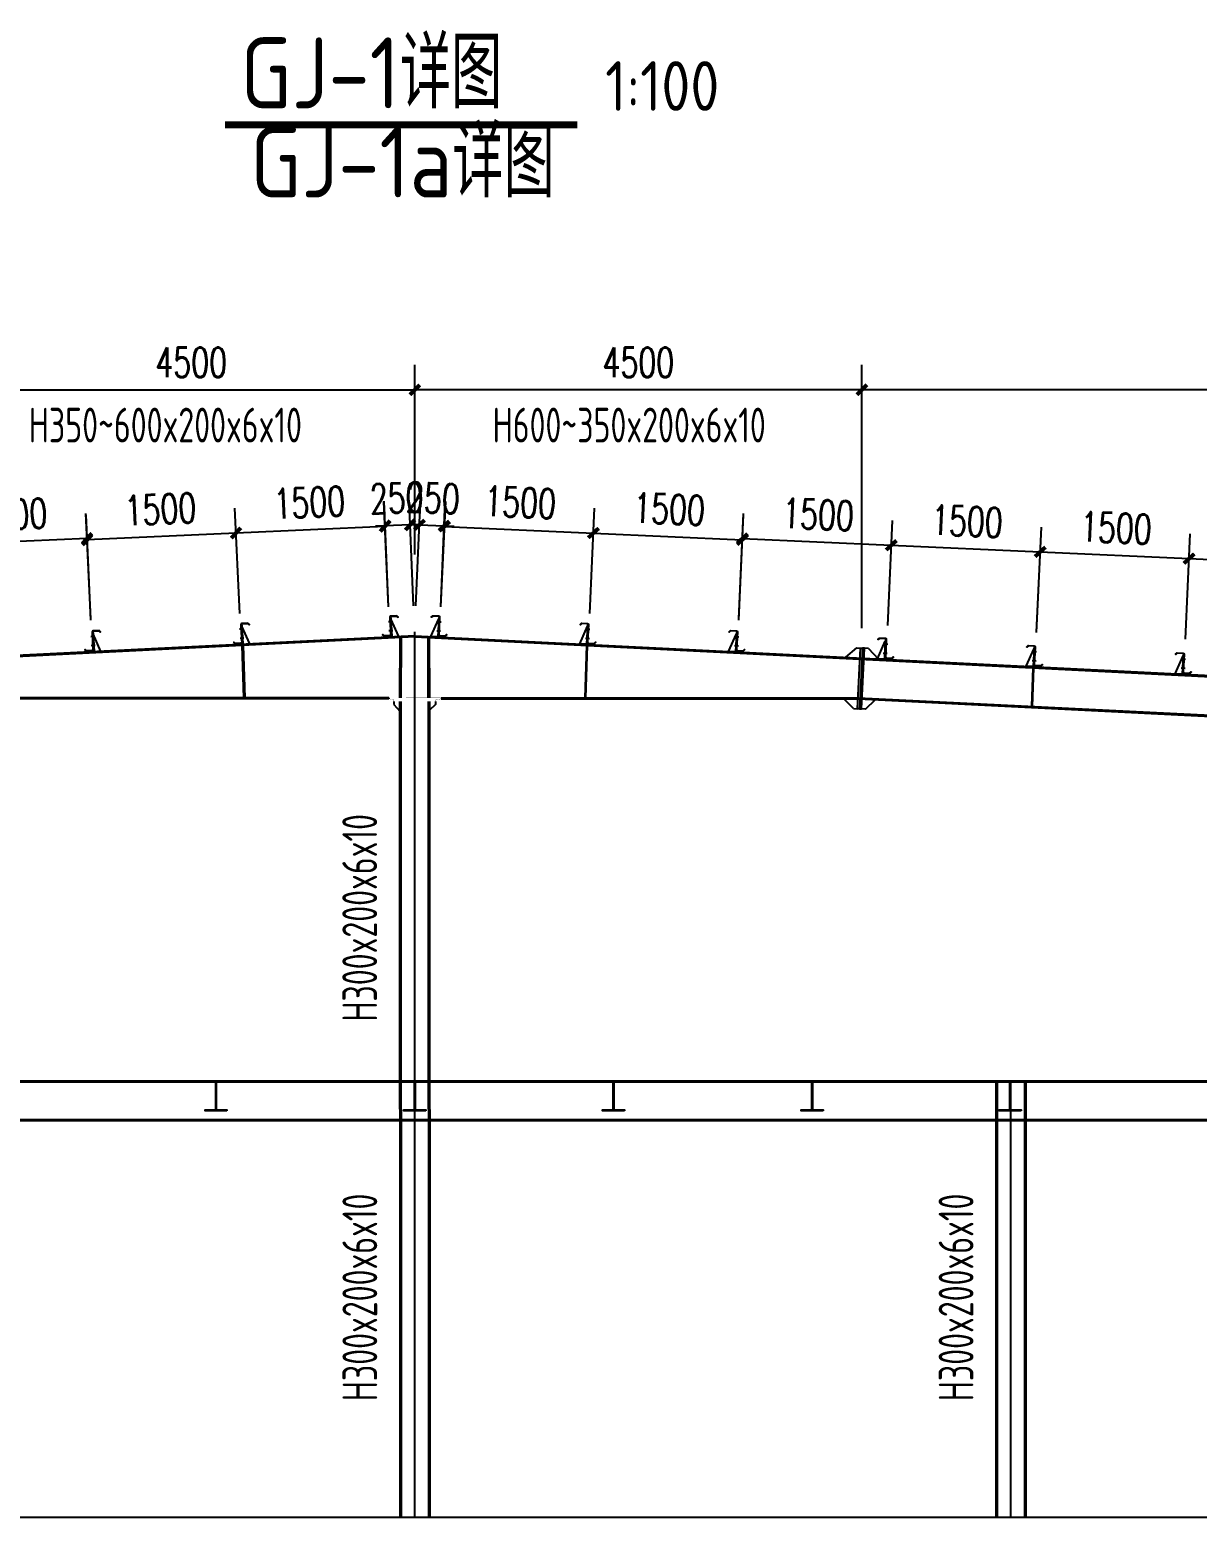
# Model space of a CAD drawing. Extents: x 180850 to 1400258, y 48356 to 327067.
# Drawn here: x 1311228 to 1322977, y 164274 to 179245 of the extents above; entities that cross this region are included whole.
import ezdxf

# ---------------------------------------------------------------- set-up
doc = ezdxf.new("R2010")
doc.units = 0
doc.header["$LTSCALE"] = 1000
for name, color, linetype in [('ADIM', 3, 'Continuous'), ('DOTE', 1, 'Continuous'), ('GL', 150, 'Continuous'), ('GZ', 50, 'Continuous'), ('LT', 27, 'Continuous'), ('PZ', 202, 'Continuous'), ('TEXT', 7, 'Continuous')]:
    doc.layers.add(name, color=color, linetype=linetype)
doc.styles.add('_TCH_DIM_T3', font='SIMPLEX', dxfattribs={"width": 0.705882, "bigfont": 'GBCBIG'})
doc.styles.get("Standard").update_dxf_attribs({"font": 'gbenor.shx', "bigfont": 'gbcbig.shx'})
doc.styles.add('TSSD_Norm', font='tssdeng.shx', dxfattribs={"bigfont": 'hztxt.shx'})
doc.dimstyles.new('TCH_100_1', dxfattribs={"dimtxt": 297.5, "dimasz": 100, "dimexe": 250, "dimexo": 300, "dimgap": 126.25, "dimtad": 1, "dimdec": 0, "dimzin": 0, "dimdsep": 46, "dimtxsty": '_TCH_DIM_T3', "dimblk": 'ARCHTICK', "dimcen": 0.09, "dimclrd": 126, "dimclre": 126, "dimclrt": 7, "dimazin": 2, "dimtfac": 1, "dimtdec": 0, "dimtix": 1, "dimtmove": 2, "dimatfit": 3, "dimfxl": 1, "dimtolj": 1, "dimtzin": 0, "dimarcsym": 0})

# ---------------------------------------------------------------- blocks, each defined once
blk = doc.blocks.new('_ArchTick')
at = {"color": 0, "linetype": 'ByBlock', "const_width": 0.4}
blk.add_lwpolyline([(-0.5, -0.5), (0.5, 0.5)], dxfattribs=at)
blk = doc.blocks.new('*D1933')
at = {"color": 126, "linetype": 'ByBlock', "lineweight": -2, "transparency": 16777216}
for p, q in [((1310603, 173222), (1310603, 175872)), ((1315103, 173965), (1315103, 175872)), ((1310603, 175622), (1315103, 175622))]:
    blk.add_line(p, q, dxfattribs=at)
at = {"layer": 'Defpoints', "color": 0, "linetype": 'ByBlock', "transparency": 16777216}
for p in [(1315103, 175622), (1315103, 173665), (1310603, 172922)]:
    blk.add_point(p, dxfattribs=at)
at = {"color": 126, "linetype": 'ByBlock', "lineweight": -2, "transparency": 16777216, "xscale": 100, "yscale": 100, "zscale": 100, "rotation": 180}
blk.add_blockref('_ArchTick', (1310603, 175622), dxfattribs=at)
at = {"color": 126, "linetype": 'ByBlock', "lineweight": -2, "transparency": 16777216, "xscale": 100, "yscale": 100, "zscale": 100}
blk.add_blockref('_ArchTick', (1315103, 175622), dxfattribs=at)
at = {"color": 7, "linetype": 'ByBlock', "transparency": 16777216, "insert": (1312853, 175897), "char_height": 297.5, "attachment_point": 5, "style": '_TCH_DIM_T3'}
blk.add_mtext('\\A1;4500', dxfattribs=at)
blk = doc.blocks.new('*D1934')
at = {"color": 126, "linetype": 'ByBlock', "lineweight": -2, "transparency": 16777216}
for p, q in [((1314840, 173436), (1314796, 174502)), ((1315090, 173446), (1315046, 174512)), ((1314806, 174252), (1314706, 174248)), ((1315056, 174262), (1314806, 174252)), ((1315056, 174262), (1315156, 174267))]:
    blk.add_line(p, q, dxfattribs=at)
at = {"layer": 'Defpoints', "color": 0, "linetype": 'ByBlock', "transparency": 16777216}
for p in [(1314806, 174252), (1314853, 173136, 0), (1315103, 173147, 0)]:
    blk.add_point(p, dxfattribs=at)
at = {"color": 126, "linetype": 'ByBlock', "lineweight": -2, "transparency": 16777216}
for p, xscale, yscale, zscale, rotation in [((1314806, 174252), 100, 100, 100, 2.389850753600648), ((1315056, 174262), 99.99999999999999, 99.99999999999999, 99.99999999999999, 182.3898507536006)]:
    blk.add_blockref('_ArchTick', p, dxfattribs=dict(at, xscale=xscale, yscale=yscale, zscale=zscale, rotation=rotation))
at = {"color": 7, "linetype": 'ByBlock', "transparency": 16777216, "insert": (1314920, 174532), "char_height": 297.5, "attachment_point": 5, "rotation": 2.3899, "style": '_TCH_DIM_T3'}
blk.add_mtext('\\A1;250', dxfattribs=at)
blk = doc.blocks.new('*D1935')
at = {"color": 126, "linetype": 'ByBlock', "lineweight": -2, "transparency": 16777216}
for p, q in [((1313341, 173369), (1313293, 174429)), ((1311842, 173302), (1311795, 174362)), ((1313304, 174180), (1311806, 174112))]:
    blk.add_line(p, q, dxfattribs=at)
at = {"layer": 'Defpoints', "color": 0, "linetype": 'ByBlock', "transparency": 16777216}
for p in [(1311806, 174112), (1311856, 173003, 0), (1313354, 173069, 0)]:
    blk.add_point(p, dxfattribs=at)
at = {"color": 126, "linetype": 'ByBlock', "lineweight": -2, "transparency": 16777216, "xscale": 100, "yscale": 100, "zscale": 100}
for p, rotation in [((1311806, 174112), 182.5815654334774), ((1313304, 174180), 2.581565433477442)]:
    blk.add_blockref('_ArchTick', p, dxfattribs=dict(at, rotation=rotation))
at = {"color": 7, "linetype": 'ByBlock', "transparency": 16777216, "insert": (1312543, 174420), "char_height": 297.5, "attachment_point": 5, "rotation": 2.5816, "style": '_TCH_DIM_T3'}
blk.add_mtext('\\A1;1500', dxfattribs=at)
blk = doc.blocks.new('*D1936')
at = {"color": 126, "linetype": 'ByBlock', "lineweight": -2, "transparency": 16777216}
for p, q in [((1310343, 173248), (1310295, 174307)), ((1311842, 173315), (1311794, 174375)), ((1311805, 174125), (1310307, 174057))]:
    blk.add_line(p, q, dxfattribs=at)
at = {"layer": 'Defpoints', "color": 0, "linetype": 'ByBlock', "transparency": 16777216}
for p in [(1310307, 174057), (1310357, 172948, 0), (1311855, 173015, 0)]:
    blk.add_point(p, dxfattribs=at)
at = {"color": 126, "linetype": 'ByBlock', "lineweight": -2, "transparency": 16777216, "xscale": 100, "yscale": 100, "zscale": 100}
for p, rotation in [((1310307, 174057), 182.5815654334774), ((1311805, 174125), 2.581565433477442)]:
    blk.add_blockref('_ArchTick', p, dxfattribs=dict(at, rotation=rotation))
at = {"color": 7, "linetype": 'ByBlock', "transparency": 16777216, "insert": (1311044, 174366), "char_height": 297.5, "attachment_point": 5, "rotation": 2.5816, "style": '_TCH_DIM_T3'}
blk.add_mtext('\\A1;1500', dxfattribs=at)
blk = doc.blocks.new('*D1938')
at = {"color": 126, "linetype": 'ByBlock', "lineweight": -2, "transparency": 16777216}
for p, q in [((1313341, 173369), (1313293, 174429)), ((1314839, 173436), (1314791, 174497)), ((1314803, 174247), (1313304, 174180))]:
    blk.add_line(p, q, dxfattribs=at)
at = {"layer": 'Defpoints', "color": 0, "linetype": 'ByBlock', "transparency": 16777216}
for p in [(1313304, 174180), (1314853, 173136, 0), (1313354, 173069, 0)]:
    blk.add_point(p, dxfattribs=at)
at = {"color": 126, "linetype": 'ByBlock', "lineweight": -2, "transparency": 16777216, "xscale": 100, "yscale": 100, "zscale": 100}
for p, rotation in [((1314803, 174247), 2.581565433477442), ((1313304, 174180), 182.5815654334774)]:
    blk.add_blockref('_ArchTick', p, dxfattribs=dict(at, rotation=rotation))
at = {"color": 7, "linetype": 'ByBlock', "transparency": 16777216, "insert": (1314041, 174488), "char_height": 297.5, "attachment_point": 5, "rotation": 2.5816, "style": '_TCH_DIM_T3'}
blk.add_mtext('\\A1;1500', dxfattribs=at)
blk = doc.blocks.new('*D1949')
at = {"color": 126, "linetype": 'ByBlock', "lineweight": -2, "transparency": 16777216}
for p, q in [((1315115, 173446), (1315160, 174512)), ((1315365, 173436), (1315410, 174502)), ((1315149, 174262), (1315049, 174267)), ((1315149, 174262), (1315399, 174252)), ((1315399, 174252), (1315499, 174248))]:
    blk.add_line(p, q, dxfattribs=at)
at = {"layer": 'Defpoints', "color": 0, "linetype": 'ByBlock', "transparency": 16777216}
for p in [(1315399, 174252), (1315103, 173147, 0), (1315353, 173136, 0)]:
    blk.add_point(p, dxfattribs=at)
at = {"color": 126, "linetype": 'ByBlock', "lineweight": -2, "transparency": 16777216, "xscale": 100, "yscale": 100, "zscale": 100}
for p, rotation in [((1315149, 174262), 357.6101492463262), ((1315399, 174252), 177.6101492463261)]:
    blk.add_blockref('_ArchTick', p, dxfattribs=dict(at, rotation=rotation))
at = {"color": 7, "linetype": 'ByBlock', "transparency": 16777216, "insert": (1315286, 174532), "char_height": 297.5, "attachment_point": 5, "rotation": 357.6101, "style": '_TCH_DIM_T3'}
blk.add_mtext('\\A1;250', dxfattribs=at)
blk = doc.blocks.new('*D1950')
at = {"color": 126, "linetype": 'ByBlock', "lineweight": -2, "transparency": 16777216}
for p, q in [((1316864, 173369), (1316912, 174429)), ((1318363, 173302), (1318411, 174362)), ((1316901, 174180), (1318399, 174112))]:
    blk.add_line(p, q, dxfattribs=at)
at = {"layer": 'Defpoints', "color": 0, "linetype": 'ByBlock', "transparency": 16777216}
for p in [(1318399, 174112), (1316851, 173069, 0), (1318349, 173003, 0)]:
    blk.add_point(p, dxfattribs=at)
at = {"color": 126, "linetype": 'ByBlock', "lineweight": -2, "transparency": 16777216, "xscale": 100, "yscale": 100, "zscale": 100}
for p, rotation in [((1316901, 174180), 177.4184345665225), ((1318399, 174112), 357.4184345665226)]:
    blk.add_blockref('_ArchTick', p, dxfattribs=dict(at, rotation=rotation))
at = {"color": 7, "linetype": 'ByBlock', "transparency": 16777216, "insert": (1317663, 174420), "char_height": 297.5, "attachment_point": 5, "rotation": 357.4184, "style": '_TCH_DIM_T3'}
blk.add_mtext('\\A1;1500', dxfattribs=at)
blk = doc.blocks.new('*D1951')
at = {"color": 126, "linetype": 'ByBlock', "lineweight": -2, "transparency": 16777216}
for p, q in [((1318363, 173315), (1318411, 174375)), ((1319862, 173248), (1319910, 174307)), ((1318400, 174125), (1319898, 174057))]:
    blk.add_line(p, q, dxfattribs=at)
at = {"layer": 'Defpoints', "color": 0, "linetype": 'ByBlock', "transparency": 16777216}
for p in [(1319898, 174057), (1318350, 173015, 0), (1319848, 172948, 0)]:
    blk.add_point(p, dxfattribs=at)
at = {"color": 126, "linetype": 'ByBlock', "lineweight": -2, "transparency": 16777216, "xscale": 100, "yscale": 100, "zscale": 100}
for p, rotation in [((1318400, 174125), 177.4184345665225), ((1319898, 174057), 357.4184345665226)]:
    blk.add_blockref('_ArchTick', p, dxfattribs=dict(at, rotation=rotation))
at = {"color": 7, "linetype": 'ByBlock', "transparency": 16777216, "insert": (1319162, 174366), "char_height": 297.5, "attachment_point": 5, "rotation": 357.4184, "style": '_TCH_DIM_T3'}
blk.add_mtext('\\A1;1500', dxfattribs=at)
blk = doc.blocks.new('*D1952')
at = {"color": 126, "linetype": 'ByBlock', "lineweight": -2, "transparency": 16777216}
for p, q in [((1319862, 173248), (1319910, 174307)), ((1321360, 173181), (1321408, 174239)), ((1319898, 174057), (1321397, 173990))]:
    blk.add_line(p, q, dxfattribs=at)
at = {"layer": 'Defpoints', "color": 0, "linetype": 'ByBlock', "transparency": 16777216}
for p in [(1321397, 173990), (1319848, 172948, 0), (1321347, 172882, 0)]:
    blk.add_point(p, dxfattribs=at)
at = {"color": 126, "linetype": 'ByBlock', "lineweight": -2, "transparency": 16777216, "xscale": 100, "yscale": 100, "zscale": 100}
for p, rotation in [((1319898, 174057), 177.4184345665225), ((1321397, 173990), 357.4184345665226)]:
    blk.add_blockref('_ArchTick', p, dxfattribs=dict(at, rotation=rotation))
at = {"color": 7, "linetype": 'ByBlock', "transparency": 16777216, "insert": (1320660, 174298), "char_height": 297.5, "attachment_point": 5, "rotation": 357.4184, "style": '_TCH_DIM_T3'}
blk.add_mtext('\\A1;1500', dxfattribs=at)
blk = doc.blocks.new('*D1953')
at = {"color": 126, "linetype": 'ByBlock', "lineweight": -2, "transparency": 16777216}
for p, q in [((1315366, 173436), (1315414, 174497)), ((1316864, 173369), (1316912, 174429)), ((1315402, 174247), (1316901, 174180))]:
    blk.add_line(p, q, dxfattribs=at)
at = {"layer": 'Defpoints', "color": 0, "linetype": 'ByBlock', "transparency": 16777216}
for p in [(1316901, 174180), (1315352, 173136, 0), (1316851, 173069, 0)]:
    blk.add_point(p, dxfattribs=at)
at = {"color": 126, "linetype": 'ByBlock', "lineweight": -2, "transparency": 16777216, "xscale": 100, "yscale": 100, "zscale": 100}
for p, rotation in [((1315402, 174247), 177.4184345665225), ((1316901, 174180), 357.4184345665226)]:
    blk.add_blockref('_ArchTick', p, dxfattribs=dict(at, rotation=rotation))
at = {"color": 7, "linetype": 'ByBlock', "transparency": 16777216, "insert": (1316164, 174488), "char_height": 297.5, "attachment_point": 5, "rotation": 357.4184, "style": '_TCH_DIM_T3'}
blk.add_mtext('\\A1;1500', dxfattribs=at)
blk = doc.blocks.new('*D1958')
at = {"color": 126, "linetype": 'ByBlock', "lineweight": -2, "transparency": 16777216}
for p, q in [((1321360, 173180), (1321408, 174239)), ((1322859, 173113), (1322907, 174172)), ((1321397, 173990), (1322895, 173922))]:
    blk.add_line(p, q, dxfattribs=at)
at = {"layer": 'Defpoints', "color": 0, "linetype": 'ByBlock', "transparency": 16777216}
for p in [(1322895, 173922), (1321347, 172880, 0), (1322845, 172813, 0)]:
    blk.add_point(p, dxfattribs=at)
at = {"color": 126, "linetype": 'ByBlock', "lineweight": -2, "transparency": 16777216, "xscale": 100, "yscale": 100, "zscale": 100}
for p, rotation in [((1321397, 173990), 177.4184345665225), ((1322895, 173922), 357.4184345665226)]:
    blk.add_blockref('_ArchTick', p, dxfattribs=dict(at, rotation=rotation))
at = {"color": 7, "linetype": 'ByBlock', "transparency": 16777216, "insert": (1322159, 174231), "char_height": 297.5, "attachment_point": 5, "rotation": 357.4184, "style": '_TCH_DIM_T3'}
blk.add_mtext('\\A1;1500', dxfattribs=at)
blk = doc.blocks.new('*D1959')
at = {"color": 126, "linetype": 'ByBlock', "lineweight": -2, "transparency": 16777216}
for p, q in [((1322859, 173113), (1322907, 174172)), ((1324357, 173046), (1324405, 174104)), ((1322895, 173922), (1324394, 173855))]:
    blk.add_line(p, q, dxfattribs=at)
at = {"layer": 'Defpoints', "color": 0, "linetype": 'ByBlock', "transparency": 16777216}
for p in [(1324394, 173855), (1322845, 172813, 0), (1324344, 172746, 0)]:
    blk.add_point(p, dxfattribs=at)
at = {"color": 126, "linetype": 'ByBlock', "lineweight": -2, "transparency": 16777216, "xscale": 100, "yscale": 100, "zscale": 100}
for p, rotation in [((1322895, 173922), 177.4184345665225), ((1324394, 173855), 357.4184345665226)]:
    blk.add_blockref('_ArchTick', p, dxfattribs=dict(at, rotation=rotation))
at = {"color": 7, "linetype": 'ByBlock', "transparency": 16777216, "insert": (1323657, 174163), "char_height": 297.5, "attachment_point": 5, "rotation": 357.4184, "style": '_TCH_DIM_T3'}
blk.add_mtext('\\A1;1500', dxfattribs=at)
blk = doc.blocks.new('*D1967')
at = {"color": 126, "linetype": 'ByBlock', "lineweight": -2, "transparency": 16777216}
for p, q in [((1319603, 173222), (1319603, 175872)), ((1329252, 172739), (1329252, 175872)), ((1329252, 175622), (1319603, 175622))]:
    blk.add_line(p, q, dxfattribs=at)
at = {"layer": 'Defpoints', "color": 0, "linetype": 'ByBlock', "transparency": 16777216}
for p in [(1319603, 175622), (1319603, 172922), (1329252, 172439)]:
    blk.add_point(p, dxfattribs=at)
at = {"color": 126, "linetype": 'ByBlock', "lineweight": -2, "transparency": 16777216, "xscale": 100, "yscale": 100, "zscale": 100, "rotation": 180}
blk.add_blockref('_ArchTick', (1319603, 175622), dxfattribs=at)
at = {"color": 126, "linetype": 'ByBlock', "lineweight": -2, "transparency": 16777216, "xscale": 100, "yscale": 100, "zscale": 100}
blk.add_blockref('_ArchTick', (1329252, 175622), dxfattribs=at)
at = {"color": 7, "linetype": 'ByBlock', "transparency": 16777216, "insert": (1324428, 175897), "char_height": 297.5, "attachment_point": 5, "style": '_TCH_DIM_T3'}
blk.add_mtext('\\A1;9650', dxfattribs=at)
blk = doc.blocks.new('*D1968')
at = {"color": 126, "linetype": 'ByBlock', "lineweight": -2, "transparency": 16777216}
for p, q in [((1315103, 173965), (1315103, 175872)), ((1319603, 173222), (1319603, 175872)), ((1319603, 175622), (1315103, 175622))]:
    blk.add_line(p, q, dxfattribs=at)
at = {"layer": 'Defpoints', "color": 0, "linetype": 'ByBlock', "transparency": 16777216}
for p in [(1315103, 175622), (1315103, 173665), (1319603, 172922)]:
    blk.add_point(p, dxfattribs=at)
at = {"color": 126, "linetype": 'ByBlock', "lineweight": -2, "transparency": 16777216, "xscale": 100, "yscale": 100, "zscale": 100, "rotation": 180}
blk.add_blockref('_ArchTick', (1315103, 175622), dxfattribs=at)
at = {"color": 126, "linetype": 'ByBlock', "lineweight": -2, "transparency": 16777216, "xscale": 100, "yscale": 100, "zscale": 100}
blk.add_blockref('_ArchTick', (1319603, 175622), dxfattribs=at)
at = {"color": 7, "linetype": 'ByBlock', "transparency": 16777216, "insert": (1317353, 175897), "char_height": 297.5, "attachment_point": 5, "style": '_TCH_DIM_T3'}
blk.add_mtext('\\A1;4500', dxfattribs=at)

msp = doc.modelspace()

# ---------------------------------------------------------------- linework, layer by layer
at = {"layer": 'ADIM', "const_width": 70, "elevation": 7.88}
msp.add_lwpolyline([(1313193.47, 178288.43), (1316738.95, 178288.43)], dxfattribs=at)
at = {"layer": 'DOTE'}
for p, q in [((1315102.6, 164273.51, 4), (1315102.6, 173184.22, 4)), ((1321102.6, 164273.51, 4), (1321102.6, 168653.5, 4)), ((1295920.96, 164273.51, 4), (1334374.25, 164273.51, 4))]:
    msp.add_line(p, q, dxfattribs=at)
at = {"layer": 'GL'}
for p, q in [((1315102.6, 173134.49, 4), (1297945.92, 172276.66, 4)), ((1315102.6, 173146.51, 4), (1297946.16, 172288.69, 4)), ((1314952.6, 172522.15, 4.03), (1314954.87, 173124.24, 0.69)), ((1314966.6, 172522.15, 4.03), (1314968.87, 173124.94, 0.69)), ((1315102.6, 173146.51, 4), (1332259.03, 172288.69, 4)), ((1315102.6, 173134.49, 4), (1332259.27, 172276.66, 4)), ((1315238.59, 172522.15, 4.03), (1315236.32, 173124.94, 0.69)), ((1315252.6, 172522.15, 4.03), (1315250.32, 173124.24, 0.69)), ((1314842.44, 172521.93, 8.27), (1310636.45, 172523.53, 4)), ((1314842.45, 172510.73, 9.5), (1310637.05, 172511.55, 4)), ((1315366.76, 172510.73, 5.2), (1319568.14, 172511.55, 4)), ((1315366.77, 172521.93, 3.97), (1319568.74, 172523.53, 4)), ((1319568.1, 172510.72, 4), (1329541.23, 172012.06, 4)), ((1319568.7, 172522.7, 4), (1329541.83, 172024.05, 4)), ((1332852.59, 168663.51, 3.8), (1297366.6, 168663.48, 3.37)), ((1332852.6, 168653.51, 3.8), (1297366.6, 168653.48, 3.37)), ((1332852.7, 168273.51, 0.44), (1297366.6, 168273.49, 21.49)), ((1332852.71, 168263.51, 0.44), (1297366.6, 168263.49, 21.49))]:
    msp.add_line(p, q, dxfattribs=at)
for points, elevation in [([(1313365.63, 173047.63), (1313376, 173048.18), (1313392.12, 172522.74), (1313381.75, 172522.18)], 4), ([(1316839.56, 173047.63), (1316829.19, 173048.18), (1316813.07, 172522.74), (1316823.44, 172522.18)], 4), ([(1321333.95, 172822.91), (1321323.58, 172823.46), (1321307.4, 172435.79), (1321317.78, 172435.23)], 4), ([(1313212.68, 168363.51), (1312992.68, 168363.51), (1312992.68, 168373.51), (1313095.83, 168373.51), (1313099.68, 168378.51), (1313099.68, 168648.86), (1313095.83, 168653.51), (1312992.68, 168653.51), (1312992.68, 168663.51), (1313212.68, 168663.51), (1313212.68, 168653.51), (1313109.68, 168653.51), (1313105.68, 168649.02), (1313105.68, 168378.51), (1313109.68, 168373.51), (1313212.68, 168373.51), (1313212.68, 168363.51)], 4), ([(1315212.6, 168363.51), (1314992.6, 168363.51), (1314992.6, 168373.51), (1315095.75, 168373.51), (1315099.6, 168378.51), (1315099.6, 168648.86), (1315095.75, 168653.51), (1314992.6, 168653.51), (1314992.6, 168663.51), (1315212.6, 168663.51), (1315212.6, 168653.51), (1315109.6, 168653.51), (1315105.6, 168649.02), (1315105.6, 168378.51), (1315109.6, 168373.51), (1315212.6, 168373.51), (1315212.6, 168363.51)], 4), ([(1317212.68, 168363.51), (1316992.68, 168363.51), (1316992.68, 168373.51), (1317095.83, 168373.51), (1317099.68, 168378.51), (1317099.68, 168648.86), (1317095.83, 168653.51), (1316992.68, 168653.51), (1316992.68, 168663.51), (1317212.68, 168663.51), (1317212.68, 168653.51), (1317109.68, 168653.51), (1317105.68, 168649.02), (1317105.68, 168378.51), (1317109.68, 168373.51), (1317212.68, 168373.51), (1317212.68, 168363.51)], 4), ([(1319212.68, 168363.51), (1318992.68, 168363.51), (1318992.68, 168373.51), (1319095.83, 168373.51), (1319099.68, 168378.51), (1319099.68, 168648.86), (1319095.83, 168653.51), (1318992.68, 168653.51), (1318992.68, 168663.51), (1319212.68, 168663.51), (1319212.68, 168653.51), (1319109.68, 168653.51), (1319105.68, 168649.02), (1319105.68, 168378.51), (1319109.68, 168373.51), (1319212.68, 168373.51), (1319212.68, 168363.51)], 4), ([(1321204.41, 168363.51), (1320984.41, 168363.51), (1320984.41, 168373.51), (1321087.56, 168373.51), (1321091.41, 168378.51), (1321091.41, 168648.86), (1321087.56, 168653.51), (1320984.41, 168653.51), (1320984.41, 168663.51), (1321204.41, 168663.51), (1321204.41, 168653.51), (1321101.41, 168653.51), (1321097.41, 168649.02), (1321097.41, 168378.51), (1321101.41, 168373.51), (1321204.41, 168373.51), (1321204.41, 168363.51)], 3.56)]:
    msp.add_lwpolyline(points, close=True, dxfattribs=dict(at, elevation=elevation))
at = {"layer": 'GZ'}
for p, q in [((1314954.73, 164273.51, 12.34), (1314952.45, 172482.72, 4.58)), ((1314968.73, 164273.51, 12.34), (1314966.45, 172482.72, 4.62)), ((1315238.21, 172482.72, -4.28), (1315240.49, 164273.51, 4.03)), ((1315252.21, 172482.72, -4.28), (1315254.49, 164273.51, 4.03)), ((1320952.59, 164273.51, 7.9), (1320952.59, 168653.51, 3.54)), ((1320966.59, 164273.51, 7.9), (1320966.59, 168653.51, 3.58)), ((1321238.59, 168653.51, -0.95), (1321238.59, 164273.51, 3.89)), ((1321252.59, 168653.51, -0.95), (1321252.59, 164273.51, 3.89))]:
    msp.add_line(p, q, dxfattribs=at)
at = {"layer": 'LT', "color": 1, "linetype": 'Continuous'}
for p, q in [((1314877.48, 173287.7), (1314837.63, 173285.71)), ((1314877.48, 173287.7), (1314837.63, 173285.71)), ((1315327.71, 173287.7), (1315367.57, 173285.71)), ((1315327.71, 173287.7), (1315367.57, 173285.71)), ((1311881.22, 173137.89), (1311841.37, 173135.9)), ((1311881.22, 173137.89), (1311841.37, 173135.9)), ((1313379.35, 173212.8), (1313339.5, 173210.8)), ((1313379.35, 173212.8), (1313339.5, 173210.8)), ((1313383.92, 173121.39), (1313344.07, 173119.4)), ((1313383.92, 173121.39), (1313344.07, 173119.4)), ((1314882.05, 173196.3), (1314842.2, 173194.3)), ((1314882.05, 173196.3), (1314842.2, 173194.3)), ((1315323.14, 173196.3), (1315363, 173194.3)), ((1315323.14, 173196.3), (1315363, 173194.3)), ((1316821.27, 173121.39), (1316861.12, 173119.4)), ((1316821.27, 173121.39), (1316861.12, 173119.4)), ((1316825.84, 173212.8), (1316865.7, 173210.8)), ((1316825.84, 173212.8), (1316865.7, 173210.8)), ((1318323.97, 173137.89), (1318363.82, 173135.9)), ((1318323.97, 173137.89), (1318363.82, 173135.9)), ((1311885.79, 173046.48), (1311845.94, 173044.49)), ((1311885.79, 173046.48), (1311845.94, 173044.49)), ((1318319.4, 173046.48), (1318359.25, 173044.49)), ((1318319.4, 173046.48), (1318359.25, 173044.49)), ((1319817.53, 172971.58), (1319857.38, 172969.59)), ((1319817.53, 172971.58), (1319857.38, 172969.59)), ((1319822.1, 173062.98), (1319861.95, 173060.99)), ((1319822.1, 173062.98), (1319861.95, 173060.99)), ((1321320.23, 172988.08), (1321360.08, 172986.09)), ((1321320.23, 172988.08), (1321360.08, 172986.09)), ((1321315.65, 172896.67), (1321355.51, 172894.68)), ((1321315.65, 172896.67), (1321355.51, 172894.68)), ((1322813.78, 172821.77), (1322853.64, 172819.77)), ((1322813.78, 172821.77), (1322853.64, 172819.77)), ((1322818.35, 172913.17), (1322858.21, 172911.18)), ((1322818.35, 172913.17), (1322858.21, 172911.18))]:
    msp.add_line(p, q, dxfattribs=at)
at = {"layer": 'LT'}
for points in [[(1313357.04, 173256.48, -0.41421356), (1313366.52, 173266.96), (1313422.21, 173269.75), (1313436.33, 173256.97), (1313438.34, 173259.2), (1313423.3, 173272.81), (1313363.38, 173269.81, 0.41421356), (1313353.89, 173259.32), (1313362.73, 173082.54, -0.41421356), (1313353.24, 173072.06), (1313297.55, 173069.27), (1313283.43, 173082.05), (1313281.42, 173079.82), (1313296.46, 173066.21), (1313356.39, 173069.21, 0.41421356), (1313365.87, 173079.7), (1313357.04, 173256.48)], [(1314855.16, 173331.38, -0.41421356), (1314864.65, 173341.87), (1314920.34, 173344.65), (1314934.46, 173331.88), (1314936.47, 173334.1), (1314921.43, 173347.71), (1314861.51, 173344.72, 0.41421356), (1314852.02, 173334.23), (1314860.86, 173157.45, -0.41421356), (1314851.37, 173146.96), (1314795.68, 173144.18), (1314781.56, 173156.95), (1314779.55, 173154.73), (1314794.59, 173141.12), (1314854.51, 173144.12, 0.41421356), (1314864, 173154.6), (1314855.16, 173331.38)], [(1315350.03, 173331.38, 0.41421356), (1315340.54, 173341.87), (1315284.85, 173344.65), (1315270.73, 173331.88), (1315268.72, 173334.1), (1315283.76, 173347.71), (1315343.69, 173344.72, -0.41421356), (1315353.17, 173334.23), (1315344.34, 173157.45, 0.41421356), (1315353.82, 173146.96), (1315409.51, 173144.18), (1315423.63, 173156.95), (1315425.64, 173154.73), (1315410.6, 173141.12), (1315350.68, 173144.12, -0.41421356), (1315341.19, 173154.6), (1315350.03, 173331.38)], [(1316848.16, 173256.48, 0.41421356), (1316838.67, 173266.96), (1316782.98, 173269.75), (1316768.86, 173256.97), (1316766.85, 173259.2), (1316781.89, 173272.81), (1316841.81, 173269.81, -0.41421356), (1316851.3, 173259.32), (1316842.46, 173082.54, 0.41421356), (1316851.95, 173072.06), (1316907.64, 173069.27), (1316921.76, 173082.05), (1316923.77, 173079.82), (1316908.73, 173066.21), (1316848.81, 173069.21, -0.41421356), (1316839.32, 173079.7), (1316848.16, 173256.48)], [(1311858.91, 173181.57, -0.41421356), (1311868.39, 173192.06), (1311924.08, 173194.84), (1311938.2, 173182.07), (1311940.22, 173184.29), (1311925.17, 173197.9), (1311865.25, 173194.9, 0.41421356), (1311855.76, 173184.42), (1311864.6, 173007.64, -0.41421356), (1311855.11, 172997.15), (1311799.42, 172994.37), (1311785.3, 173007.14), (1311783.29, 173004.92), (1311798.33, 172991.31), (1311858.26, 172994.3, 0.41421356), (1311867.75, 173004.79), (1311858.91, 173181.57)], [(1318346.29, 173181.57, 0.41421356), (1318336.8, 173192.06), (1318281.11, 173194.84), (1318266.99, 173182.07), (1318264.98, 173184.29), (1318280.02, 173197.9), (1318339.94, 173194.9, -0.41421356), (1318349.43, 173184.42), (1318340.59, 173007.64, 0.41421356), (1318350.08, 172997.15), (1318405.77, 172994.37), (1318419.89, 173007.14), (1318421.9, 173004.92), (1318406.86, 172991.31), (1318346.93, 172994.3, -0.41421356), (1318337.45, 173004.79), (1318346.29, 173181.57)], [(1319844.41, 173106.66, 0.41421356), (1319834.93, 173117.15), (1319779.24, 173119.94), (1319765.12, 173107.16), (1319763.11, 173109.38), (1319778.15, 173122.99), (1319838.07, 173120, -0.41421356), (1319847.56, 173109.51), (1319838.72, 172932.73, 0.41421356), (1319848.21, 172922.24), (1319903.9, 172919.46), (1319918.02, 172932.24), (1319920.03, 172930.01), (1319904.99, 172916.4), (1319845.06, 172919.4, -0.41421356), (1319835.57, 172929.89), (1319844.41, 173106.66)], [(1321342.54, 173031.76, 0.41421356), (1321333.05, 173042.24), (1321277.37, 173045.03), (1321263.25, 173032.25), (1321261.23, 173034.48), (1321276.28, 173048.09), (1321336.2, 173045.09, -0.41421356), (1321345.69, 173034.6), (1321336.85, 172857.83, 0.41421356), (1321346.34, 172847.34), (1321402.03, 172844.55), (1321416.15, 172857.33), (1321418.16, 172855.1), (1321403.12, 172841.5), (1321343.19, 172844.49, -0.41421356), (1321333.7, 172854.98), (1321342.54, 173031.76)], [(1322840.67, 172956.85, 0.41421356), (1322831.18, 172967.34), (1322775.49, 172970.12), (1322761.37, 172957.35), (1322759.36, 172959.57), (1322774.4, 172973.18), (1322834.33, 172970.18, -0.41421356), (1322843.82, 172959.7), (1322834.98, 172782.92, 0.41421356), (1322844.47, 172772.43), (1322900.15, 172769.65), (1322914.27, 172782.42), (1322916.29, 172780.2), (1322901.25, 172766.59), (1322841.32, 172769.59, -0.41421356), (1322831.83, 172780.07), (1322840.67, 172956.85)]]:
    msp.add_lwpolyline(points, format="xyb", dxfattribs=at)
at = {"layer": 'LT', "elevation": 4}
for points in [[(1313357.29, 173251.48), (1313363.28, 173251.78), (1313372.87, 173060.02), (1313366.87, 173059.72)], [(1313363.78, 173241.8), (1313372.87, 173060.02), (1313442.76, 173063.52)], [(1314855.41, 173326.39), (1314861.41, 173326.69), (1314870.99, 173134.93), (1314865, 173134.63)], [(1314861.91, 173316.7), (1314870.99, 173134.93), (1314940.89, 173138.42)], [(1315343.29, 173316.7), (1315334.2, 173134.93), (1315264.3, 173138.42)], [(1315349.78, 173326.39), (1315343.79, 173326.69), (1315334.2, 173134.93), (1315340.19, 173134.63)], [(1316841.42, 173241.8), (1316832.33, 173060.02), (1316762.43, 173063.52)], [(1316847.91, 173251.48), (1316841.91, 173251.78), (1316832.33, 173060.02), (1316838.32, 173059.72)], [(1311859.16, 173176.58), (1311865.15, 173176.88), (1311874.74, 172985.12), (1311868.74, 172984.82)], [(1311865.65, 173166.89), (1311874.74, 172985.12), (1311944.64, 172988.61)], [(1318339.54, 173166.89), (1318330.46, 172985.12), (1318260.56, 172988.61)], [(1318346.04, 173176.58), (1318340.04, 173176.88), (1318330.46, 172985.12), (1318336.45, 172984.82)], [(1319837.67, 173091.98), (1319828.58, 172910.21), (1319758.69, 172913.7)], [(1319844.16, 173101.67), (1319838.17, 173101.97), (1319828.58, 172910.21), (1319834.58, 172909.91)], [(1321335.8, 173017.08), (1321326.71, 172835.3), (1321256.81, 172838.8)], [(1321342.29, 173026.76), (1321336.3, 173027.06), (1321326.71, 172835.3), (1321332.7, 172835)], [(1322833.93, 172942.17), (1322824.84, 172760.4), (1322754.94, 172763.89)], [(1322840.42, 172951.86), (1322834.43, 172952.16), (1322824.84, 172760.4), (1322830.83, 172760.1)]]:
    msp.add_lwpolyline(points, close=True, dxfattribs=at)
at = {"layer": 'LT', "color": 1, "linetype": 'Continuous'}
for points in [[(1314855.01, 173274.32), (1314853.79, 173298.78), (1314864, 173274.77), (1314862.78, 173299.23)], [(1314855.01, 173274.32), (1314853.79, 173298.78), (1314864, 173274.77), (1314862.78, 173299.23)], [(1315350.18, 173274.32), (1315351.4, 173298.78), (1315341.19, 173274.77), (1315342.41, 173299.23)], [(1315350.18, 173274.32), (1315351.4, 173298.78), (1315341.19, 173274.77), (1315342.41, 173299.23)], [(1311858.76, 173124.51), (1311857.53, 173148.97), (1311867.75, 173124.96), (1311866.52, 173149.42)], [(1311858.76, 173124.51), (1311857.53, 173148.97), (1311867.75, 173124.96), (1311866.52, 173149.42)], [(1313356.88, 173199.41), (1313355.66, 173223.87), (1313365.87, 173199.86), (1313364.65, 173224.32)], [(1313356.88, 173199.41), (1313355.66, 173223.87), (1313365.87, 173199.86), (1313364.65, 173224.32)], [(1313360.23, 173132.47), (1313361.46, 173108.01), (1313369.22, 173132.92), (1313370.44, 173108.46)], [(1313360.23, 173132.47), (1313361.46, 173108.01), (1313369.22, 173132.92), (1313370.44, 173108.46)], [(1314858.36, 173207.37), (1314859.58, 173182.91), (1314867.35, 173207.82), (1314868.57, 173183.36)], [(1314858.36, 173207.37), (1314859.58, 173182.91), (1314867.35, 173207.82), (1314868.57, 173183.36)], [(1315346.83, 173207.37), (1315345.61, 173182.91), (1315337.84, 173207.82), (1315336.62, 173183.36)], [(1315346.83, 173207.37), (1315345.61, 173182.91), (1315337.84, 173207.82), (1315336.62, 173183.36)], [(1316844.96, 173132.47), (1316843.74, 173108.01), (1316835.97, 173132.92), (1316834.75, 173108.46)], [(1316844.96, 173132.47), (1316843.74, 173108.01), (1316835.97, 173132.92), (1316834.75, 173108.46)], [(1316848.31, 173199.41), (1316849.53, 173223.87), (1316839.32, 173199.86), (1316840.54, 173224.32)], [(1316848.31, 173199.41), (1316849.53, 173223.87), (1316839.32, 173199.86), (1316840.54, 173224.32)], [(1318346.44, 173124.51), (1318347.66, 173148.97), (1318337.45, 173124.96), (1318338.67, 173149.42)], [(1318346.44, 173124.51), (1318347.66, 173148.97), (1318337.45, 173124.96), (1318338.67, 173149.42)], [(1311862.1, 173057.56), (1311863.33, 173033.1), (1311871.09, 173058.01), (1311872.32, 173033.55)], [(1311862.1, 173057.56), (1311863.33, 173033.1), (1311871.09, 173058.01), (1311872.32, 173033.55)], [(1318343.09, 173057.56), (1318341.87, 173033.1), (1318334.1, 173058.01), (1318332.88, 173033.55)], [(1318343.09, 173057.56), (1318341.87, 173033.1), (1318334.1, 173058.01), (1318332.88, 173033.55)], [(1319841.22, 172982.65), (1319839.99, 172958.19), (1319832.23, 172983.1), (1319831.01, 172958.64)], [(1319841.22, 172982.65), (1319839.99, 172958.19), (1319832.23, 172983.1), (1319831.01, 172958.64)], [(1319844.56, 173049.6), (1319845.79, 173074.06), (1319835.58, 173050.05), (1319836.8, 173074.51)], [(1319844.56, 173049.6), (1319845.79, 173074.06), (1319835.58, 173050.05), (1319836.8, 173074.51)], [(1321342.69, 172974.69), (1321343.92, 172999.15), (1321333.7, 172975.14), (1321334.93, 172999.6)], [(1321342.69, 172974.69), (1321343.92, 172999.15), (1321333.7, 172975.14), (1321334.93, 172999.6)], [(1321339.35, 172907.75), (1321338.12, 172883.29), (1321330.36, 172908.2), (1321329.13, 172883.74)], [(1321339.35, 172907.75), (1321338.12, 172883.29), (1321330.36, 172908.2), (1321329.13, 172883.74)], [(1322837.47, 172832.84), (1322836.25, 172808.38), (1322828.49, 172833.29), (1322827.26, 172808.83)], [(1322837.47, 172832.84), (1322836.25, 172808.38), (1322828.49, 172833.29), (1322827.26, 172808.83)], [(1322840.82, 172899.79), (1322842.04, 172924.25), (1322831.83, 172900.24), (1322833.06, 172924.7)], [(1322840.82, 172899.79), (1322842.04, 172924.25), (1322831.83, 172900.24), (1322833.06, 172924.7)]]:
    msp.add_solid(points, dxfattribs=at)
at = {"layer": 'PZ'}
for p, q in [((1319547.66, 173024.38, 2), (1319437.96, 172929.74, -0.02)), ((1319547.66, 173024.38, 2), (1319437.96, 172929.74, -0.02)), ((1319547.66, 173024.38, 2), (1319587.61, 173022.38, 2)), ((1319547.66, 173024.38, 2), (1319587.61, 173022.38, 2)), ((1319667.52, 173018.39, 2), (1319627.56, 173020.39, 2)), ((1319667.52, 173018.39, 2), (1319627.56, 173020.39, 2)), ((1319667.52, 173018.39, 2), (1319767.23, 172913.28, -0.02)), ((1319667.52, 173018.39, 2), (1319767.23, 172913.28, -0.02)), ((1314842.45, 172522.72, 12.81), (1314842.45, 172510.73, 9.5)), ((1314892.45, 172482.72, 8.88), (1314892.45, 172452.72, 8.88)), ((1314892.45, 172482.72, 8.88), (1314892.45, 172452.72, 8.88)), ((1315312.21, 172482.72, 4.58), (1315312.21, 172452.72, 4.58)), ((1315312.21, 172482.72, 4.58), (1315312.21, 172452.72, 4.58)), ((1319517.14, 172413.89, 4), (1319420.61, 172509.54, 4)), ((1319517.14, 172413.89, 4), (1319420.61, 172509.54, 4)), ((1319636.99, 172407.9, 4), (1319739.68, 172502.89, 4)), ((1319636.99, 172407.9, 4), (1319739.68, 172502.89, 4)), ((1314892.45, 172452.72, 8.88), (1314952.45, 172385.89, 4.66)), ((1315312.21, 172452.72, 4.58), (1315252.21, 172396.95, -4.21)), ((1319517.14, 172413.89, 4), (1319557.09, 172411.89, 4)), ((1319517.14, 172413.89, 4), (1319557.09, 172411.89, 4)), ((1319636.99, 172407.9, 4), (1319597.04, 172409.9, 4)), ((1319636.99, 172407.9, 4), (1319597.04, 172409.9, 4))]:
    msp.add_line(p, q, dxfattribs=at)
at = {"layer": 'PZ', "elevation": 4}
for points in [[(1319577.07, 172410.9), (1319557.09, 172411.89), (1319587.61, 173022.38), (1319607.59, 173021.38)], [(1319577.07, 172410.9), (1319557.09, 172411.89), (1319587.61, 173022.38), (1319607.59, 173021.38)], [(1319577.07, 172410.9), (1319597.04, 172409.9), (1319627.56, 173020.39), (1319607.59, 173021.38)], [(1319577.07, 172410.9), (1319597.04, 172409.9), (1319627.56, 173020.39), (1319607.59, 173021.38)]]:
    msp.add_lwpolyline(points, close=True, dxfattribs=at)
at = {"layer": 'PZ', "const_width": 2}
for points, elevation in [([(1314842.45, 172510.73), (1314842.45, 172522.72), (1315362.21, 172520.77), (1315362.13, 172508.77), (1315312.21, 172502.72), (1314892.45, 172502.72), (1314842.45, 172510.73)], 4.03), ([(1314892.45, 172482.72), (1315312.21, 172482.72), (1315312.21, 172502.72), (1314892.45, 172502.72)], 4.58)]:
    msp.add_lwpolyline(points, close=True, dxfattribs=dict(at, elevation=elevation))

# ---------------------------------------------------------------- texts
at = {"layer": 'TEXT'}
for s, height, p in [('GJ-1详图', 714.894, (1313347.94, 178453.62, 7.88)), ('1:100', 500, (1317018.95, 178429.47, 7.88)), ('GJ-1a详图', 714.894, (1313446.56, 177557.1, 7.88))]:
    msp.add_text(s, height=height, dxfattribs=at).set_placement(p)
at = {"layer": 'TEXT', "style": 'TSSD_Norm', "width": 0.7}
msp.add_text('H350~600x200x6x10', height=350, dxfattribs=at).set_placement((1311218.72, 175091.51, 4))
for s, rotation, p in [('H600~350x200x6x10', 0, (1315886.28, 175091.51, 4)), ('H300x200x6x10', 90, (1314723.82, 169261.78, 6.68)), ('H300x200x6x10', 90, (1314724.88, 165441.29, 10.29)), ('H300x200x6x10', 90, (1320724.88, 165441.29, 10.29))]:
    msp.add_text(s, height=350, rotation=rotation, dxfattribs=at).set_placement(p)

# ---------------------------------------------------------------- dimensions: what is measured, and where the dimension line sits
at = {"linetype": 'ByBlock'}
dim = msp.add_linear_dim(base=(1315102.6, 175621.67, 4), p1=(1310602.6, 172921.51, 4), p2=(1315102.6, 173664.82, 4), dimstyle='TCH_100_1', dxfattribs=at)
dim.commit()
dim.dimension.update_dxf_attribs({"geometry": '*D1933', "text_midpoint": (1312852.6, 175896.67, 4)})
for base, p1, p2, angle, picture, middle in [((1315102.6, 175621.67, 4), (1319602.6, 172921.51, 4), (1315102.6, 173664.82, 4), 180, '*D1968', (1317352.6, 175896.67, 4)), ((1319602.6, 175621.67, 4), (1329252.44, 172438.97, 4), (1319602.6, 172921.51, 4), 180, '*D1967', (1324427.52, 175896.67, 4)), ((1310306.74, 174057.2, 4), (1311855.24, 173015.29, 4), (1310356.73, 172948.44, 4), 2.581565, '*D1936', (1311043.59, 174365.7, 4)), ((1311805.77, 174111.98, 4), (1313354.3, 173069.36, 4), (1311855.79, 173002.51, 4), 2.581565, '*D1935', (1312542.62, 174420.48, 4)), ((1313304.24, 174179.54, 4), (1314852.81, 173136.08, 4), (1313354.3, 173069.36, 4), 2.581565, '*D1938', (1314041.1, 174488.05, 4)), ((1316900.95, 174179.54, 4), (1315352.38, 173136.08, 4), (1316850.89, 173069.36, 4), 177.418435, '*D1953', (1316164.1, 174488.05, 4)), ((1318399.43, 174111.98, 4), (1316850.89, 173069.36, 4), (1318349.4, 173002.51, 4), 177.418435, '*D1950', (1317662.57, 174420.48, 4)), ((1319898.46, 174057.2, 4), (1318349.95, 173015.29, 4), (1319848.46, 172948.44, 4), 177.418435, '*D1951', (1319161.6, 174365.7, 4)), ((1321396.93, 173989.63, 4), (1319848.46, 172948.44, 4), (1321346.97, 172881.59, 4), 177.418435, '*D1952', (1320660.08, 174298.14, 4)), ((1322895.39, 173922.07, 4), (1321346.89, 172880.16, 4), (1322845.4, 172813.32, 4), 177.418435, '*D1958', (1322158.53, 174230.58, 4)), ((1324393.86, 173854.51, 4), (1322845.4, 172813.32, 4), (1324343.9, 172746.47, 4), 177.418435, '*D1959', (1323657.01, 174163.01, 4))]:
    dim = msp.add_linear_dim(base=base, p1=p1, p2=p2, angle=angle, dimstyle='TCH_100_1', dxfattribs=at)
    dim.commit()
    dim.dimension.update_dxf_attribs({"geometry": picture, "text_midpoint": middle})
for p2, distance, picture, middle in [((1314852.52, 173136.07, 4), -1116.8, '*D1934', (1314919.52, 174531.88, 4)), ((1315352.67, 173136.07, 4), 1116.8, '*D1949', (1315285.67, 174531.88, 4))]:
    dim = msp.add_aligned_dim(p1=(1315102.6, 173146.51, 4), p2=p2, distance=distance, dimstyle='TCH_100_1', dxfattribs=at)
    dim.commit()
    dim.dimension.update_dxf_attribs({"geometry": picture, "text_midpoint": middle})

doc.saveas('drawing.dxf')
